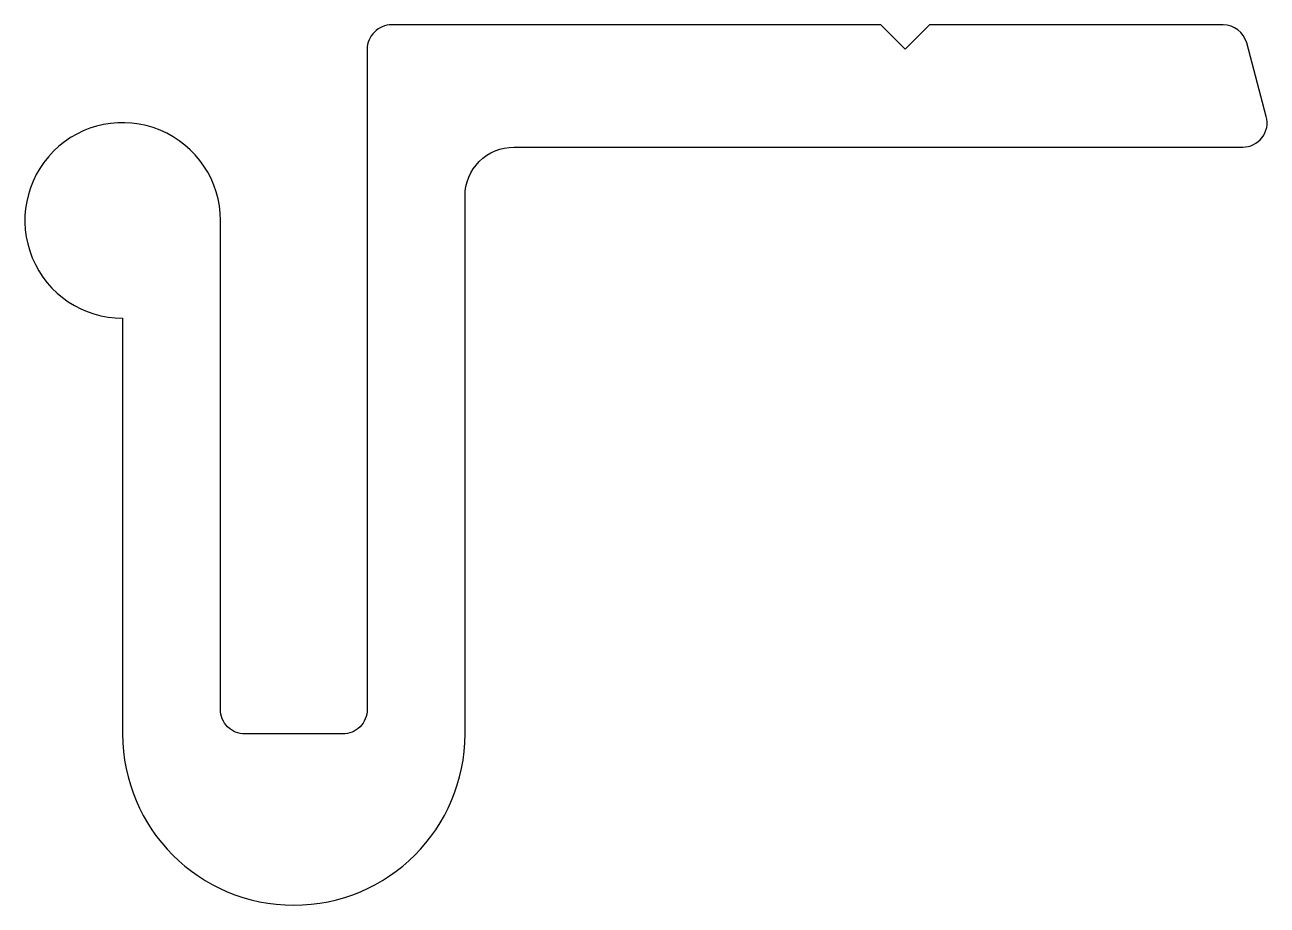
# Model space of a CAD drawing. Extents: x -495.9 to -470.5, y -34 to -16.
import ezdxf

# ---------------------------------------------------------------- set-up
doc = ezdxf.new("R2010")
doc.units = 0
doc.header["$LTSCALE"] = 1.5
doc.layers.add('ANA', color=240, linetype='CONTINUOUS')

msp = doc.modelspace()

# ---------------------------------------------------------------- linework, layer by layer
at = {"layer": 'ANA'}
msp.add_lwpolyline([(-486.943, -19.464, -0.414214), (-485.943, -18.464), (-471.041, -18.464, 0.493145), (-470.558, -17.835), (-470.96, -16.335, 0.339454), (-471.443, -15.964), (-477.443, -15.964), (-477.943, -16.464), (-478.443, -15.964), (-488.443, -15.964, 0.414214), (-488.943, -16.464), (-488.943, -29.964, -0.414214), (-489.443, -30.464), (-491.443, -30.464, -0.414214), (-491.943, -29.964), (-491.943, -19.964, 2.414214), (-493.943, -21.964), (-493.943, -30.464, 1), (-486.943, -30.464)], format="xyb", close=True, dxfattribs=at)

doc.saveas('drawing.dxf')
